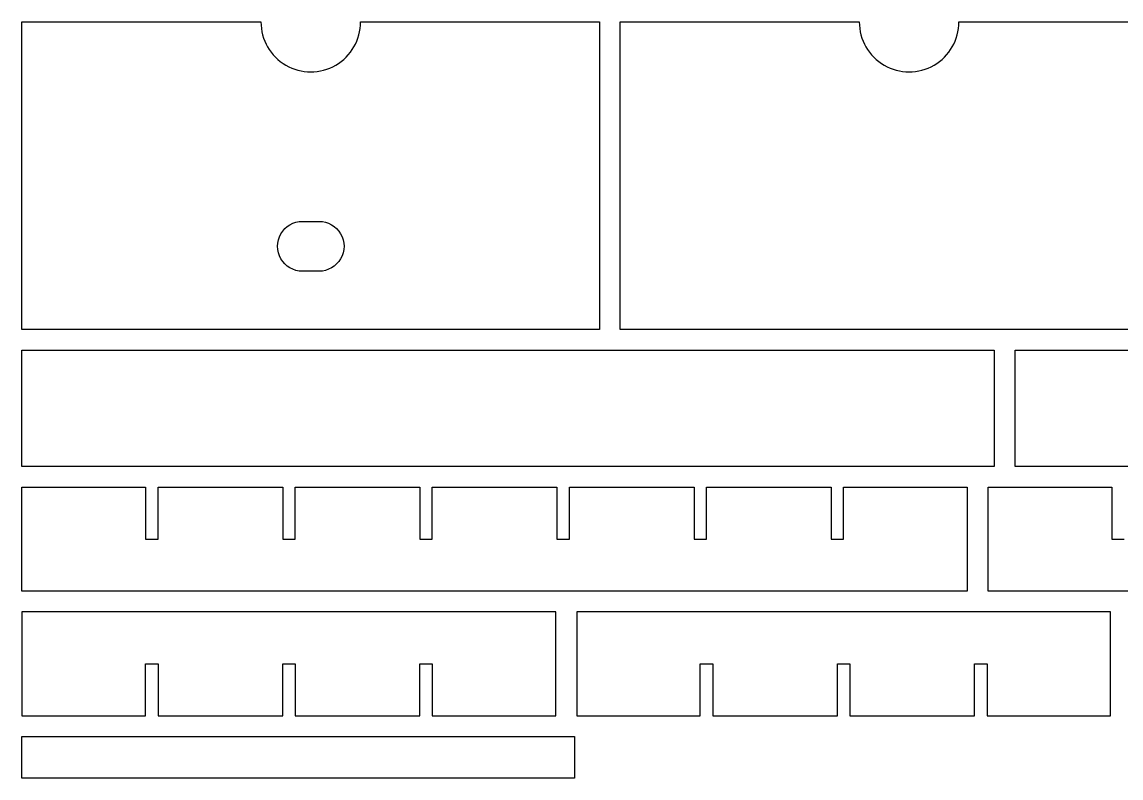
# Model space of a CAD drawing. Header units: millimetres. Extents: x 5 to 740, y 5 to 477.
# Drawn here: x 5 to 269.5, y 5 to 187 of the extents above; entities that cross this region are included whole.
import ezdxf

# ---------------------------------------------------------------- set-up
doc = ezdxf.new("R2010")
doc.units = ezdxf.units.MM
doc.layers.get('0').update_dxf_attribs({"linetype": 'CONTINUOUS'})

msp = doc.modelspace()

# ---------------------------------------------------------------- linework, layer by layer
at = {"color": 7}
for points in [[(5, 187), (62.5, 187)], [(86.5, 187), (144, 187), (144, 113), (5, 113), (5, 187)], [(149, 187), (206.5, 187)], [(230.5, 187), (288, 187), (288, 113), (149, 113), (149, 187)], [(72.5, 139), (76.5, 139)], [(76.5, 127), (72.5, 127)], [(465, 50), (237.5, 50), (237.5, 75), (267.25, 75), (267.25, 62.5), (270.25, 62.5)]]:
    msp.add_lwpolyline(points, dxfattribs=at)
for points in [[(72.5, 139)], [(5, 108), (239, 108), (239, 80), (5, 80)], [(244, 108), (373, 108), (373, 80), (244, 80)], [(5, 75), (34.75, 75), (34.75, 62.5), (37.75, 62.5), (37.75, 75), (67.75, 75), (67.75, 62.5), (70.75, 62.5), (70.75, 75), (100.75, 75), (100.75, 62.5), (103.75, 62.5), (103.75, 75), (133.75, 75), (133.75, 62.5), (136.75, 62.5), (136.75, 75), (166.75, 75), (166.75, 62.5), (169.75, 62.5), (169.75, 75), (199.75, 75), (199.75, 62.5), (202.75, 62.5), (202.75, 75), (232.5, 75), (232.5, 50), (5, 50)], [(5, 20), (34.75, 20), (34.75, 32.5), (37.75, 32.5), (37.75, 20), (67.75, 20), (67.75, 32.5), (70.75, 32.5), (70.75, 20), (100.75, 20), (100.75, 32.5), (103.75, 32.5), (103.75, 20), (133.5, 20), (133.5, 45), (5, 45)], [(138.5, 20), (168.25, 20), (168.25, 32.5), (171.25, 32.5), (171.25, 20), (201.25, 20), (201.25, 32.5), (204.25, 32.5), (204.25, 20), (234.25, 20), (234.25, 32.5), (237.25, 32.5), (237.25, 20), (267, 20), (267, 45), (138.5, 45)], [(5, 15), (138, 15), (138, 5), (5, 5)]]:
    msp.add_lwpolyline(points, close=True, dxfattribs=at)
for points in [[(62.5, 187), (62.5, 182.712813), (64.787187, 178.751289), (68.5, 176.607695)], [(80.5, 176.607695), (84.212813, 178.751289), (86.5, 182.712813), (86.5, 187)], [(206.5, 187), (206.5, 182.712813), (208.787187, 178.751289), (212.5, 176.607695)], [(224.5, 176.607695), (228.212813, 178.751289), (230.5, 182.712813), (230.5, 187)], [(68.5, 176.607695), (72.212813, 174.464102), (76.787187, 174.464102), (80.5, 176.607695)], [(212.5, 176.607695), (216.212813, 174.464102), (220.787187, 174.464102), (224.5, 176.607695)], [(67.303848, 136), (68.375644, 137.856406), (70.356406, 139), (72.5, 139)], [(76.5, 139), (78.643594, 139), (80.624356, 137.856406), (81.696152, 136)], [(67.303848, 130), (66.232051, 131.856406), (66.232051, 134.143594), (67.303848, 136)], [(81.696152, 136), (82.767949, 134.143594), (82.767949, 131.856406), (81.696152, 130)], [(72.5, 127), (70.356406, 127), (68.375644, 128.143594), (67.303848, 130)], [(81.696152, 130), (80.624356, 128.143594), (78.643594, 127), (76.5, 127)]]:
    msp.add_open_spline(points, degree=3, dxfattribs=at)

doc.saveas('drawing.dxf')
